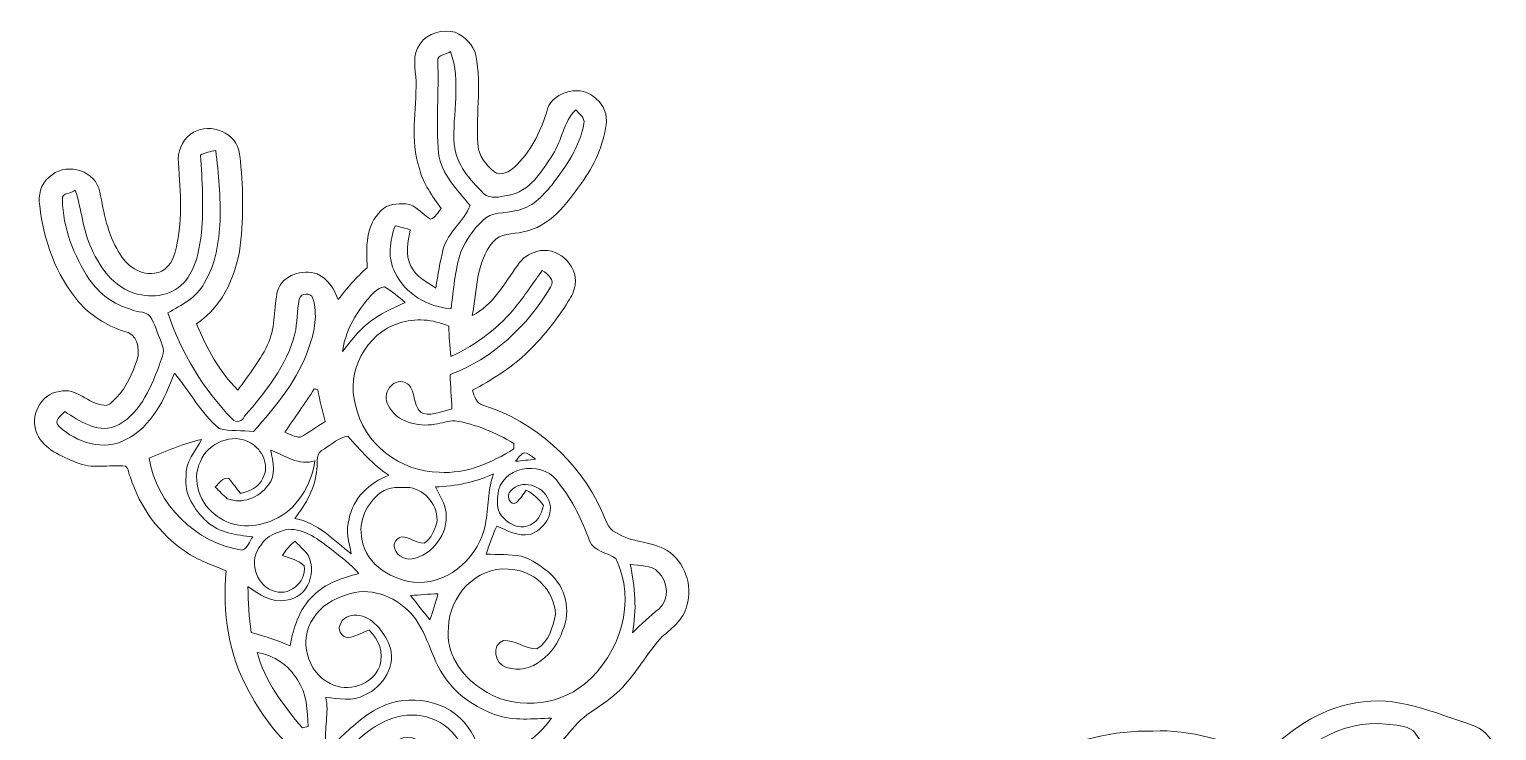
# Model space of a CAD drawing. Header units: centimetres. Extents: x -14.2 to 14.2, y -15.9 to 15.9.
# Drawn here: x -14.25 to 14.18, y 2.33 to 15.92 of the extents above; entities that cross this region are included whole.
import ezdxf

# ---------------------------------------------------------------- set-up
doc = ezdxf.new("R2010")
doc.units = ezdxf.units.CM
doc.header["$MEASUREMENT"] = 0
doc.layers.add('Layer 1', color=7, linetype='Continuous')

msp = doc.modelspace()

# ---------------------------------------------------------------- linework, layer by layer
at = {"layer": 'Layer 1', "color": 250, "lineweight": 9}
for points, knots in [([(-6.67455, 15.63744), (-6.52709, 15.85722), (-6.24204, 15.91825), (-5.99298, 15.86322), (-5.99298, 15.86322), (-5.80918, 15.77644), (-5.64091, 15.61945), (-5.59505, 15.41519), (-5.59505, 15.41519), (-5.47016, 14.813), (-5.61339, 14.1967), (-5.54566, 13.59063), (-5.54566, 13.59063), (-5.48745, 13.40365), (-5.35481, 13.24102), (-5.19641, 13.12884), (-5.19641, 13.12884), (-5.03519, 13.09109), (-4.89619, 13.18952), (-4.79282, 13.29853), (-4.79282, 13.29853), (-4.50532, 13.59733), (-4.31799, 13.97868), (-4.20687, 14.3752), (-4.20687, 14.3752), (-4.07704, 14.73892), (-3.52953, 14.85428), (-3.26319, 14.57135), (-3.26319, 14.57135), (-3.11431, 14.45423), (-3.04235, 14.25984), (-3.06916, 14.07181), (-3.06916, 14.07181), (-3.12984, 13.66118), (-3.30376, 13.27207), (-3.55035, 12.93904), (-3.55035, 12.93904), (-3.82939, 12.53758), (-4.16735, 12.08709), (-4.681, 11.99254), (-4.681, 11.99254), (-4.8782, 11.94915), (-5.12691, 11.9742), (-5.26696, 11.79746), (-5.26696, 11.79746), (-5.59293, 11.39917), (-5.57423, 10.85589), (-5.66596, 10.37541), (-5.66596, 10.37541), (-5.25779, 10.57508), (-5.04083, 10.99947), (-4.78435, 11.35119), (-4.78435, 11.35119), (-4.70181, 11.48489), (-4.5614, 11.57238), (-4.41254, 11.61472), (-4.41254, 11.61472), (-4.03577, 11.73184), (-3.60609, 11.36319), (-3.67206, 10.97019), (-3.67206, 10.97019), (-3.68017, 10.85272), (-3.74402, 10.74794), (-3.80399, 10.65022), (-3.80399, 10.65022), (-4.03612, 10.27169), (-4.32011, 9.92562), (-4.63796, 9.61622), (-4.63796, 9.61622), (-4.94594, 9.34212), (-5.2973, 9.11987), (-5.66031, 8.9262), (-5.66031, 8.9262), (-5.62397, 8.81825), (-5.59117, 8.66832), (-5.45852, 8.64009), (-5.45852, 8.64009), (-4.45205, 8.31942), (-3.59656, 7.55636), (-3.15912, 6.59539), (-3.15912, 6.59539), (-3.08327, 6.44441), (-3.05399, 6.24756), (-2.88148, 6.17065), (-2.88148, 6.17065), (-2.58268, 5.96992), (-2.19427, 6.0052), (-1.887, 5.82352), (-1.887, 5.82352), (-1.55292, 5.59774), (-1.38041, 5.14407), (-1.50917, 4.75672), (-1.50917, 4.75672), (-1.56527, 4.46814), (-1.8295, 4.30022), (-2.0267, 4.11078), (-2.0267, 4.11078), (-2.28282, 3.81163), (-2.47896, 3.46414), (-2.75025, 3.17698), (-2.75025, 3.17698), (-3.03035, 2.8496), (-3.46568, 2.7032), (-3.72921, 2.35748), (-3.72921, 2.35748), (-3.98497, 2.04527), (-4.26649, 1.73941), (-4.64325, 1.5736), (-4.64325, 1.5736), (-4.64431, 1.53021), (-4.64502, 1.48682), (-4.64572, 1.44308), (-4.64572, 1.44308), (-4.08586, 0.9774), (-3.31187, 0.7855), (-2.60102, 0.94848), (-2.60102, 0.94848), (-2.13853, 1.0522), (-1.66157, 1.12592), (-1.18744, 1.05714), (-1.18744, 1.05714), (-0.21977, 0.92696), (0.72885, 0.56042), (1.71946, 0.68319), (1.71946, 0.68319), (2.46946, 0.79608), (3.22088, 0.91567), (3.95677, 1.10229), (3.95677, 1.10229), (4.46688, 1.22083), (4.88105, 1.54961), (5.3319, 1.79515), (5.3319, 1.79515), (6.00042, 2.15886), (6.76347, 2.33701), (7.52406, 2.32361), (7.52406, 2.32361), (8.26102, 2.35994), (8.9782, 2.12888), (9.63897, 1.82161), (9.63897, 1.82161), (10.14414, 2.30809), (10.73963, 2.76811), (11.45542, 2.8683), (11.45542, 2.8683), (12.22377, 3.0274), (12.96566, 2.67956), (13.67862, 2.44884), (13.67862, 2.44884), (13.8917, 2.38111), (14.10231, 2.21495), (14.13547, 1.98176), (14.13547, 1.98176), (14.18274, 1.63428), (14.04234, 1.29597), (13.90193, 0.98658), (13.90193, 0.98658), (13.66063, 0.52479), (13.34595, 0.0951), (12.94202, -0.23722), (12.94202, -0.23722), (12.63511, -0.47463), (12.2855, -0.64573), (11.92673, -0.78825), (11.92673, -0.78825), (12.07737, -1.32589), (12.22271, -1.87622), (12.19449, -2.43995), (12.19449, -2.43995), (12.20789, -3.24888), (12.01422, -4.07544), (11.57078, -4.75805), (11.57078, -4.75805), (11.11852, -5.51018), (11.07089, -6.41965), (11.0081, -7.27196), (11.0081, -7.27196), (10.96964, -8.18001), (10.96188, -9.09688), (10.77068, -9.99011), (10.77068, -9.99011), (10.50327, -11.26999), (10.31983, -12.56503), (10.07781, -13.84985), (10.07781, -13.84985), (9.9801, -14.34762), (9.8658, -14.84221), (9.77479, -15.3414), (9.77479, -15.3414), (9.73915, -15.50367), (9.72186, -15.70652), (9.56912, -15.80953), (9.56912, -15.80953), (9.37084, -15.93477), (9.11967, -15.86598), (8.90448, -15.83916), (8.90448, -15.83916), (8.46774, -15.75026), (8.01935, -15.70088), (7.59674, -15.55553), (7.59674, -15.55553), (7.30781, -15.48674), (7.27535, -15.10821), (7.42035, -14.89407), (7.42035, -14.89407), (7.98267, -13.84244), (8.38025, -12.69521), (8.51607, -11.50705), (8.51607, -11.50705), (8.59686, -10.65721), (8.57569, -9.74034), (8.16506, -8.96916), (8.16506, -8.96916), (7.82322, -10.89922), (7.8144, -12.89312), (7.22526, -14.77554), (7.22526, -14.77554), (6.95397, -15.10186), (6.49466, -15.06799), (6.11154, -15.09445), (6.11154, -15.09445), (5.77217, -15.07505), (5.32591, -15.17136), (5.09272, -14.85456), (5.09272, -14.85456), (4.99641, -14.62208), (5.11811, -14.3769), (5.20067, -14.15888), (5.20067, -14.15888), (5.68891, -13.00742), (5.70373, -11.73989), (5.90446, -10.52351), (5.90446, -10.52351), (5.96055, -10.1104), (6.07767, -9.70436), (6.07485, -9.28455), (6.07485, -9.28455), (6.1066, -8.60052), (5.85719, -7.94858), (5.79898, -7.27337), (5.79898, -7.27337), (5.76829, -7.02431), (5.7757, -6.77348), (5.75312, -6.52407), (5.75312, -6.52407), (5.44232, -6.47927), (5.13258, -6.40977), (4.84401, -6.28312), (4.84401, -6.28312), (4.49864, -6.13636), (4.21817, -5.87919), (3.92397, -5.65412), (3.92397, -5.65412), (3.52603, -5.31651), (2.96653, -5.34226), (2.4804, -5.40647), (2.4804, -5.40647), (1.84434, -5.51371), (1.20228, -5.58427), (0.56975, -5.71268), (0.56975, -5.71268), (0.06915, -5.80405), (-0.38064, -6.05452), (-0.86959, -6.1854), (-0.86959, -6.1854), (-1.26329, -6.30887), (-1.67039, -6.40624), (-2.03552, -6.60415), (-2.03552, -6.60415), (-2.21931, -6.70998), (-2.39711, -6.89519), (-2.3456, -7.12979), (-2.3456, -7.12979), (-2.2313, -7.59969), (-2.14735, -8.09956), (-2.29374, -8.573), (-2.29374, -8.573), (-2.43063, -9.24857), (-2.86737, -9.84547), (-2.84867, -10.55314), (-2.84867, -10.55314), (-2.84338, -11.92792), (-2.86349, -13.3034), (-2.82751, -14.67782), (-2.82751, -14.67782), (-2.81551, -15.02072), (-3.05117, -15.37456), (-3.40006, -15.43241), (-3.40006, -15.43241), (-3.84739, -15.47369), (-4.30035, -15.47827), (-4.74873, -15.44935), (-4.74873, -15.44935), (-4.9858, -15.42924), (-5.17136, -15.17735), (-5.11949, -14.94381), (-5.11949, -14.94381), (-5.068, -14.46227), (-4.65841, -14.09186), (-4.68558, -13.5895), (-4.68558, -13.5895), (-4.67535, -12.65252), (-4.67641, -11.71519), (-4.69123, -10.77892), (-4.69123, -10.77892), (-4.70993, -10.77998), (-4.74767, -10.78174), (-4.76637, -10.7828), (-4.76637, -10.7828), (-5.05494, -11.76035), (-5.41725, -12.71391), (-5.71358, -13.68898), (-5.71358, -13.68898), (-5.82859, -14.02906), (-5.94677, -14.36879), (-6.07694, -14.70393), (-6.07694, -14.70393), (-6.14714, -14.87643), (-6.31824, -15.01261), (-6.5165, -14.96498), (-6.5165, -14.96498), (-6.81919, -14.92335), (-7.05519, -14.69793), (-7.33354, -14.58927), (-7.33354, -14.58927), (-7.59777, -14.4658), (-7.93537, -14.36279), (-8.05779, -14.07034), (-8.05779, -14.07034), (-8.18479, -13.72356), (-7.9576, -13.36408), (-7.70466, -13.14324), (-7.70466, -13.14324), (-7.56249, -13.00213), (-7.30849, -12.94392), (-7.29508, -12.70685), (-7.29508, -12.70685), (-7.08765, -11.98119), (-6.86187, -11.25976), (-6.58282, -10.55808), (-6.58282, -10.55808), (-6.37222, -10.00387), (-6.17078, -9.43907), (-6.11328, -8.84429), (-6.11328, -8.84429), (-6.04801, -8.14648), (-5.79719, -7.46351), (-5.89491, -6.75549), (-5.89491, -6.75549), (-6.00039, -6.44469), (-6.24239, -6.20868), (-6.40926, -5.93211), (-6.40926, -5.93211), (-7.05661, -4.98947), (-7.51063, -3.92022), (-7.76534, -2.80685), (-7.76534, -2.80685), (-8.04791, -1.49522), (-8.14175, -0.13597), (-8.00875, 1.20001), (-8.00875, 1.20001), (-7.99641, 1.30055), (-8.05814, 1.38981), (-8.14457, 1.43461), (-8.14457, 1.43461), (-8.38058, 1.57184), (-8.65434, 1.63499), (-8.87729, 1.79832), (-8.87729, 1.79832), (-9.38, 2.09078), (-9.70632, 2.59243), (-9.98995, 3.08384), (-9.98995, 3.08384), (-10.38576, 3.79222), (-10.50642, 4.62794), (-10.43338, 5.42946), (-10.43338, 5.42946), (-10.70186, 5.54059), (-10.98232, 5.6309), (-11.22185, 5.80023), (-11.22185, 5.80023), (-11.72597, 6.14243), (-12.10768, 6.6596), (-12.28795, 7.24098), (-12.28795, 7.24098), (-12.32887, 7.30554), (-12.31617, 7.40537), (-12.3832, 7.45511), (-12.3832, 7.45511), (-12.7007, 7.48581), (-13.03584, 7.39585), (-13.33887, 7.52708), (-13.33887, 7.52708), (-13.62251, 7.65302), (-13.95694, 7.77438), (-14.09558, 8.07812), (-14.09558, 8.07812), (-14.24586, 8.41185), (-14.03808, 8.85882), (-13.66272, 8.90256), (-13.66272, 8.90256), (-13.33041, 8.99252), (-13.10921, 8.65068), (-12.79348, 8.63798), (-12.79348, 8.63798), (-12.68906, 8.61045), (-12.62485, 8.72899), (-12.55641, 8.78509), (-12.55641, 8.78509), (-12.36168, 8.9897), (-12.24597, 9.25252), (-12.15848, 9.51674), (-12.15848, 9.51674), (-12.09498, 9.72806), (-12.15495, 10.03568), (-12.41847, 10.06883), (-12.41847, 10.06883), (-12.75256, 10.18667), (-13.06547, 10.368), (-13.29477, 10.64246), (-13.29477, 10.64246), (-13.72799, 11.16422), (-13.97352, 11.8285), (-14.04549, 12.49878), (-14.04549, 12.49878), (-14.07829, 12.6988), (-14.0282, 12.92458), (-13.86169, 13.05405), (-13.86169, 13.05405), (-13.58158, 13.33698), (-13.02772, 13.22091), (-12.90072, 12.83921), (-12.90072, 12.83921), (-12.80512, 12.44445), (-12.76173, 12.02676), (-12.5483, 11.67151), (-12.5483, 11.67151), (-12.42482, 11.39529), (-12.14401, 11.14235), (-11.82193, 11.19456), (-11.82193, 11.19456), (-11.61061, 11.20726), (-11.46703, 11.40905), (-11.42329, 11.60061), (-11.42329, 11.60061), (-11.2723, 12.16364), (-11.31428, 12.75454), (-11.35767, 13.32957), (-11.35767, 13.32957), (-11.37531, 13.537), (-11.29911, 13.75361), (-11.12942, 13.88308), (-11.12942, 13.88308), (-10.81192, 14.12403), (-10.2951, 13.96528), (-10.1861, 13.57651), (-10.1861, 13.57651), (-10.09896, 13.00501), (-10.09684, 12.42081), (-10.14517, 11.84508), (-10.14517, 11.84508), (-10.2055, 11.21502), (-10.4662, 10.5779), (-11.00877, 10.21243), (-11.00877, 10.21243), (-10.81228, 9.74746), (-10.5671, 9.28884), (-10.20691, 8.92902), (-10.20691, 8.92902), (-9.99241, 9.22817), (-9.75641, 9.51956), (-9.60613, 9.85824), (-9.60613, 9.85824), (-9.47701, 10.17362), (-9.50876, 10.5264), (-9.43643, 10.85378), (-9.43643, 10.85378), (-9.33414, 11.16387), (-8.95561, 11.27923), (-8.66668, 11.17939), (-8.66668, 11.17939), (-8.46101, 11.08449), (-8.33541, 10.88694), (-8.26205, 10.68127), (-8.26205, 10.68127), (-8.09271, 10.90387), (-7.90962, 11.11695), (-7.69796, 11.3011), (-7.69796, 11.3011), (-7.72194, 11.67963), (-7.735, 12.12766), (-7.42914, 12.4067), (-7.42914, 12.4067), (-7.31131, 12.53758), (-7.11728, 12.54464), (-6.95395, 12.53653), (-6.95395, 12.53653), (-6.75322, 12.52206), (-6.6368, 12.33333), (-6.47382, 12.23808), (-6.47382, 12.23808), (-6.37716, 12.27265), (-6.32953, 12.3746), (-6.26497, 12.44763), (-6.26497, 12.44763), (-6.43677, 12.68716), (-6.61987, 12.93093), (-6.68866, 13.22374), (-6.68866, 13.22374), (-6.87528, 13.77019), (-6.74863, 14.34945), (-6.75004, 14.91107), (-6.75004, 14.91107), (-6.76345, 15.14955), (-6.84247, 15.43107), (-6.67455, 15.63744), (-6.67455, 15.63744), (-6.67455, 15.63744), (-6.67455, 15.63744), (-6.67455, 15.63744)], [0, 0, 0, 0, 0.00763359, 0.00763359, 0.00763359, 0.00763359, 0.01526718, 0.01526718, 0.01526718, 0.01526718, 0.02290076, 0.02290076, 0.02290076, 0.02290076, 0.03053435, 0.03053435, 0.03053435, 0.03053435, 0.03816794, 0.03816794, 0.03816794, 0.03816794, 0.04580153, 0.04580153, 0.04580153, 0.04580153, 0.05343511, 0.05343511, 0.05343511, 0.05343511, 0.0610687, 0.0610687, 0.0610687, 0.0610687, 0.06870229, 0.06870229, 0.06870229, 0.06870229, 0.07633588, 0.07633588, 0.07633588, 0.07633588, 0.08396947, 0.08396947, 0.08396947, 0.08396947, 0.09160305, 0.09160305, 0.09160305, 0.09160305, 0.09923664, 0.09923664, 0.09923664, 0.09923664, 0.10687023, 0.10687023, 0.10687023, 0.10687023, 0.11450382, 0.11450382, 0.11450382, 0.11450382, 0.1221374, 0.1221374, 0.1221374, 0.1221374, 0.12977099, 0.12977099, 0.12977099, 0.12977099, 0.13740458, 0.13740458, 0.13740458, 0.13740458, 0.14503817, 0.14503817, 0.14503817, 0.14503817, 0.15267176, 0.15267176, 0.15267176, 0.15267176, 0.16030534, 0.16030534, 0.16030534, 0.16030534, 0.16793893, 0.16793893, 0.16793893, 0.16793893, 0.17557252, 0.17557252, 0.17557252, 0.17557252, 0.18320611, 0.18320611, 0.18320611, 0.18320611, 0.19083969, 0.19083969, 0.19083969, 0.19083969, 0.19847328, 0.19847328, 0.19847328, 0.19847328, 0.20610687, 0.20610687, 0.20610687, 0.20610687, 0.21374046, 0.21374046, 0.21374046, 0.21374046, 0.22137405, 0.22137405, 0.22137405, 0.22137405, 0.22900763, 0.22900763, 0.22900763, 0.22900763, 0.23664122, 0.23664122, 0.23664122, 0.23664122, 0.24427481, 0.24427481, 0.24427481, 0.24427481, 0.2519084, 0.2519084, 0.2519084, 0.2519084, 0.25954198, 0.25954198, 0.25954198, 0.25954198, 0.26717557, 0.26717557, 0.26717557, 0.26717557, 0.27480916, 0.27480916, 0.27480916, 0.27480916, 0.28244275, 0.28244275, 0.28244275, 0.28244275, 0.29007634, 0.29007634, 0.29007634, 0.29007634, 0.29770992, 0.29770992, 0.29770992, 0.29770992, 0.30534351, 0.30534351, 0.30534351, 0.30534351, 0.3129771, 0.3129771, 0.3129771, 0.3129771, 0.32061069, 0.32061069, 0.32061069, 0.32061069, 0.32824427, 0.32824427, 0.32824427, 0.32824427, 0.33587786, 0.33587786, 0.33587786, 0.33587786, 0.34351145, 0.34351145, 0.34351145, 0.34351145, 0.35114504, 0.35114504, 0.35114504, 0.35114504, 0.35877863, 0.35877863, 0.35877863, 0.35877863, 0.36641221, 0.36641221, 0.36641221, 0.36641221, 0.3740458, 0.3740458, 0.3740458, 0.3740458, 0.38167939, 0.38167939, 0.38167939, 0.38167939, 0.38931298, 0.38931298, 0.38931298, 0.38931298, 0.39694656, 0.39694656, 0.39694656, 0.39694656, 0.40458015, 0.40458015, 0.40458015, 0.40458015, 0.41221374, 0.41221374, 0.41221374, 0.41221374, 0.41984733, 0.41984733, 0.41984733, 0.41984733, 0.42748092, 0.42748092, 0.42748092, 0.42748092, 0.4351145, 0.4351145, 0.4351145, 0.4351145, 0.44274809, 0.44274809, 0.44274809, 0.44274809, 0.45038168, 0.45038168, 0.45038168, 0.45038168, 0.45801527, 0.45801527, 0.45801527, 0.45801527, 0.46564885, 0.46564885, 0.46564885, 0.46564885, 0.47328244, 0.47328244, 0.47328244, 0.47328244, 0.48091603, 0.48091603, 0.48091603, 0.48091603, 0.48854962, 0.48854962, 0.48854962, 0.48854962, 0.49618321, 0.49618321, 0.49618321, 0.49618321, 0.50381679, 0.50381679, 0.50381679, 0.50381679, 0.51145038, 0.51145038, 0.51145038, 0.51145038, 0.51908397, 0.51908397, 0.51908397, 0.51908397, 0.52671756, 0.52671756, 0.52671756, 0.52671756, 0.53435115, 0.53435115, 0.53435115, 0.53435115, 0.54198473, 0.54198473, 0.54198473, 0.54198473, 0.54961832, 0.54961832, 0.54961832, 0.54961832, 0.55725191, 0.55725191, 0.55725191, 0.55725191, 0.5648855, 0.5648855, 0.5648855, 0.5648855, 0.57251908, 0.57251908, 0.57251908, 0.57251908, 0.58015267, 0.58015267, 0.58015267, 0.58015267, 0.58778626, 0.58778626, 0.58778626, 0.58778626, 0.59541985, 0.59541985, 0.59541985, 0.59541985, 0.60305344, 0.60305344, 0.60305344, 0.60305344, 0.61068702, 0.61068702, 0.61068702, 0.61068702, 0.61832061, 0.61832061, 0.61832061, 0.61832061, 0.6259542, 0.6259542, 0.6259542, 0.6259542, 0.63358779, 0.63358779, 0.63358779, 0.63358779, 0.64122137, 0.64122137, 0.64122137, 0.64122137, 0.64885496, 0.64885496, 0.64885496, 0.64885496, 0.65648855, 0.65648855, 0.65648855, 0.65648855, 0.66412214, 0.66412214, 0.66412214, 0.66412214, 0.67175573, 0.67175573, 0.67175573, 0.67175573, 0.67938931, 0.67938931, 0.67938931, 0.67938931, 0.6870229, 0.6870229, 0.6870229, 0.6870229, 0.69465649, 0.69465649, 0.69465649, 0.69465649, 0.70229008, 0.70229008, 0.70229008, 0.70229008, 0.70992366, 0.70992366, 0.70992366, 0.70992366, 0.71755725, 0.71755725, 0.71755725, 0.71755725, 0.72519084, 0.72519084, 0.72519084, 0.72519084, 0.73282443, 0.73282443, 0.73282443, 0.73282443, 0.74045802, 0.74045802, 0.74045802, 0.74045802, 0.7480916, 0.7480916, 0.7480916, 0.7480916, 0.75572519, 0.75572519, 0.75572519, 0.75572519, 0.76335878, 0.76335878, 0.76335878, 0.76335878, 0.77099237, 0.77099237, 0.77099237, 0.77099237, 0.77862595, 0.77862595, 0.77862595, 0.77862595, 0.78625954, 0.78625954, 0.78625954, 0.78625954, 0.79389313, 0.79389313, 0.79389313, 0.79389313, 0.80152672, 0.80152672, 0.80152672, 0.80152672, 0.80916031, 0.80916031, 0.80916031, 0.80916031, 0.81679389, 0.81679389, 0.81679389, 0.81679389, 0.82442748, 0.82442748, 0.82442748, 0.82442748, 0.83206107, 0.83206107, 0.83206107, 0.83206107, 0.83969466, 0.83969466, 0.83969466, 0.83969466, 0.84732824, 0.84732824, 0.84732824, 0.84732824, 0.85496183, 0.85496183, 0.85496183, 0.85496183, 0.86259542, 0.86259542, 0.86259542, 0.86259542, 0.87022901, 0.87022901, 0.87022901, 0.87022901, 0.8778626, 0.8778626, 0.8778626, 0.8778626, 0.88549618, 0.88549618, 0.88549618, 0.88549618, 0.89312977, 0.89312977, 0.89312977, 0.89312977, 0.90076336, 0.90076336, 0.90076336, 0.90076336, 0.90839695, 0.90839695, 0.90839695, 0.90839695, 0.91603053, 0.91603053, 0.91603053, 0.91603053, 0.92366412, 0.92366412, 0.92366412, 0.92366412, 0.93129771, 0.93129771, 0.93129771, 0.93129771, 0.9389313, 0.9389313, 0.9389313, 0.9389313, 0.94656489, 0.94656489, 0.94656489, 0.94656489, 0.95419847, 0.95419847, 0.95419847, 0.95419847, 0.96183206, 0.96183206, 0.96183206, 0.96183206, 0.96946565, 0.96946565, 0.96946565, 0.96946565, 0.97709924, 0.97709924, 0.97709924, 0.97709924, 0.98473282, 0.98473282, 0.98473282, 0.98473282, 1, 1, 1, 1]), ([(-6.33306, 15.30583), (-6.30801, 14.70928), (-6.36939, 14.11097), (-6.32001, 13.51548), (-6.32001, 13.51548), (-6.26144, 13.10168), (-5.95841, 12.8131), (-5.70723, 12.50795), (-5.70723, 12.50795), (-5.81977, 12.19962), (-6.1348, 11.99148), (-6.22511, 11.66658), (-6.22511, 11.66658), (-6.28967, 11.41575), (-6.33341, 11.15999), (-6.36975, 10.90352), (-6.36975, 10.90352), (-6.54931, 11.02064), (-6.75533, 11.13176), (-6.85411, 11.33144), (-6.85411, 11.33144), (-6.97123, 11.55404), (-6.90526, 11.80486), (-6.8654, 12.03734), (-6.8654, 12.03734), (-6.96241, 12.06663), (-7.06401, 12.09238), (-7.16138, 12.1139), (-7.16138, 12.1139), (-7.26369, 11.82215), (-7.30743, 11.48913), (-7.16103, 11.20303), (-7.16103, 11.20303), (-6.96171, 10.79028), (-6.52391, 10.54227), (-6.07588, 10.50206), (-6.07588, 10.50206), (-6.02332, 10.87212), (-6.00744, 11.25206), (-5.88397, 11.60801), (-5.88397, 11.60801), (-5.78907, 11.83485), (-5.64585, 12.04087), (-5.46734, 12.2095), (-5.46734, 12.2095), (-5.30259, 12.39436), (-5.03272, 12.34426), (-4.81682, 12.40564), (-4.81682, 12.40564), (-4.51766, 12.45398), (-4.30141, 12.68469), (-4.11937, 12.90835), (-4.11937, 12.90835), (-3.8495, 13.26325), (-3.57998, 13.64495), (-3.50061, 14.09333), (-3.50061, 14.09333), (-3.47979, 14.20904), (-3.59621, 14.28207), (-3.66077, 14.35862), (-3.66077, 14.35862), (-3.90383, 14.1272), (-3.92429, 13.76525), (-4.10315, 13.4922), (-4.10315, 13.4922), (-4.3187, 13.1687), (-4.55153, 12.76618), (-4.97345, 12.69986), (-4.97345, 12.69986), (-5.12585, 12.67623), (-5.31988, 12.61378), (-5.44512, 12.74114), (-5.44512, 12.74114), (-5.71146, 12.99831), (-5.97569, 13.29994), (-6.01415, 13.68517), (-6.01415, 13.68517), (-6.05295, 14.28066), (-5.87409, 14.91178), (-6.08682, 15.48786), (-6.08682, 15.48786), (-6.14291, 15.43354), (-6.34999, 15.43459), (-6.33306, 15.30583), (-6.33306, 15.30583), (-6.33306, 15.30583), (-6.33306, 15.30583), (-6.33306, 15.30583)], [0, 0, 0, 0, 0.04347826, 0.04347826, 0.04347826, 0.04347826, 0.08695652, 0.08695652, 0.08695652, 0.08695652, 0.13043478, 0.13043478, 0.13043478, 0.13043478, 0.17391304, 0.17391304, 0.17391304, 0.17391304, 0.2173913, 0.2173913, 0.2173913, 0.2173913, 0.26086957, 0.26086957, 0.26086957, 0.26086957, 0.30434783, 0.30434783, 0.30434783, 0.30434783, 0.34782609, 0.34782609, 0.34782609, 0.34782609, 0.39130435, 0.39130435, 0.39130435, 0.39130435, 0.43478261, 0.43478261, 0.43478261, 0.43478261, 0.47826087, 0.47826087, 0.47826087, 0.47826087, 0.52173913, 0.52173913, 0.52173913, 0.52173913, 0.56521739, 0.56521739, 0.56521739, 0.56521739, 0.60869565, 0.60869565, 0.60869565, 0.60869565, 0.65217391, 0.65217391, 0.65217391, 0.65217391, 0.69565217, 0.69565217, 0.69565217, 0.69565217, 0.73913043, 0.73913043, 0.73913043, 0.73913043, 0.7826087, 0.7826087, 0.7826087, 0.7826087, 0.82608696, 0.82608696, 0.82608696, 0.82608696, 0.86956522, 0.86956522, 0.86956522, 0.86956522, 0.91304348, 0.91304348, 0.91304348, 0.91304348, 1, 1, 1, 1]), ([(-10.93187, 13.48303), (-10.89377, 12.98208), (-10.86837, 12.47761), (-10.91035, 11.97596), (-10.91035, 11.97596), (-10.9481, 11.7015), (-10.98902, 11.4161), (-11.13719, 11.17586), (-11.13719, 11.17586), (-11.30017, 10.83896), (-11.71856, 10.69679), (-12.06993, 10.77299), (-12.06993, 10.77299), (-12.54406, 10.83931), (-12.86227, 11.263), (-13.04183, 11.67328), (-13.04183, 11.67328), (-13.21258, 12.03135), (-13.23127, 12.43281), (-13.35545, 12.80499), (-13.35545, 12.80499), (-13.40519, 12.74043), (-13.62709, 12.7556), (-13.60663, 12.62401), (-13.60663, 12.62401), (-13.59534, 12.06804), (-13.38297, 11.52899), (-13.08029, 11.06826), (-13.08029, 11.06826), (-12.89261, 10.79239), (-12.60686, 10.58708), (-12.28618, 10.495), (-12.28618, 10.495), (-12.15601, 10.42868), (-11.93658, 10.46784), (-11.87237, 10.30591), (-11.87237, 10.30591), (-11.79441, 10.14116), (-11.7355, 9.96795), (-11.66953, 9.7979), (-11.66953, 9.7979), (-11.61061, 9.65645), (-11.6974, 9.51357), (-11.73973, 9.38058), (-11.73973, 9.38058), (-11.91224, 8.92937), (-12.12214, 8.43407), (-12.59204, 8.2217), (-12.59204, 8.2217), (-12.942, 8.10069), (-13.27784, 8.33247), (-13.55654, 8.51204), (-13.55654, 8.51204), (-13.63485, 8.43901), (-13.78584, 8.3314), (-13.67048, 8.22099), (-13.67048, 8.22099), (-13.32794, 7.91937), (-12.80618, 7.7331), (-12.37402, 7.96982), (-12.37402, 7.96982), (-11.87872, 8.22346), (-11.61555, 8.75828), (-11.43669, 9.26027), (-11.43669, 9.26027), (-11.13966, 8.90856), (-10.92376, 8.48628), (-10.57027, 8.18501), (-10.57027, 8.18501), (-10.35437, 8.12469), (-10.1226, 8.15679), (-9.90141, 8.12433), (-9.90141, 8.12433), (-9.47313, 8.62316), (-9.02615, 9.13892), (-8.82155, 9.77569), (-8.82155, 9.77569), (-8.71925, 10.0692), (-8.65575, 10.40293), (-8.75276, 10.70526), (-8.75276, 10.70526), (-8.79614, 10.83331), (-8.98947, 10.81074), (-9.01805, 10.68409), (-9.01805, 10.68409), (-9.06779, 10.46501), (-9.05227, 10.23571), (-9.10094, 10.01628), (-9.10094, 10.01628), (-9.25829, 9.40068), (-9.66787, 8.89198), (-10.07779, 8.42314), (-10.07779, 8.42314), (-10.10919, 8.31942), (-10.24854, 8.28626), (-10.31239, 8.3681), (-10.31239, 8.3681), (-10.87754, 8.94842), (-11.30687, 9.65609), (-11.56228, 10.4248), (-11.56228, 10.4248), (-11.30017, 10.57755), (-11.00031, 10.71619), (-10.85955, 11.0023), (-10.85955, 11.0023), (-10.6306, 11.36036), (-10.57733, 11.7964), (-10.54981, 12.21126), (-10.54981, 12.21126), (-10.53782, 12.66599), (-10.57521, 13.12108), (-10.63554, 13.57158), (-10.63554, 13.57158), (-10.73819, 13.55605), (-10.83732, 13.52501), (-10.93187, 13.48303), (-10.93187, 13.48303), (-10.93187, 13.48303), (-10.93187, 13.48303), (-10.93187, 13.48303)], [0, 0, 0, 0, 0.03225806, 0.03225806, 0.03225806, 0.03225806, 0.06451613, 0.06451613, 0.06451613, 0.06451613, 0.09677419, 0.09677419, 0.09677419, 0.09677419, 0.12903226, 0.12903226, 0.12903226, 0.12903226, 0.16129032, 0.16129032, 0.16129032, 0.16129032, 0.19354839, 0.19354839, 0.19354839, 0.19354839, 0.22580645, 0.22580645, 0.22580645, 0.22580645, 0.25806452, 0.25806452, 0.25806452, 0.25806452, 0.29032258, 0.29032258, 0.29032258, 0.29032258, 0.32258065, 0.32258065, 0.32258065, 0.32258065, 0.35483871, 0.35483871, 0.35483871, 0.35483871, 0.38709677, 0.38709677, 0.38709677, 0.38709677, 0.41935484, 0.41935484, 0.41935484, 0.41935484, 0.4516129, 0.4516129, 0.4516129, 0.4516129, 0.48387097, 0.48387097, 0.48387097, 0.48387097, 0.51612903, 0.51612903, 0.51612903, 0.51612903, 0.5483871, 0.5483871, 0.5483871, 0.5483871, 0.58064516, 0.58064516, 0.58064516, 0.58064516, 0.61290323, 0.61290323, 0.61290323, 0.61290323, 0.64516129, 0.64516129, 0.64516129, 0.64516129, 0.67741935, 0.67741935, 0.67741935, 0.67741935, 0.70967742, 0.70967742, 0.70967742, 0.70967742, 0.74193548, 0.74193548, 0.74193548, 0.74193548, 0.77419355, 0.77419355, 0.77419355, 0.77419355, 0.80645161, 0.80645161, 0.80645161, 0.80645161, 0.83870968, 0.83870968, 0.83870968, 0.83870968, 0.87096774, 0.87096774, 0.87096774, 0.87096774, 0.90322581, 0.90322581, 0.90322581, 0.90322581, 0.93548387, 0.93548387, 0.93548387, 0.93548387, 1, 1, 1, 1]), ([(-4.30811, 11.24677), (-4.47145, 11.02593), (-4.62103, 10.79521), (-4.79177, 10.57967), (-4.79177, 10.57967), (-5.1322, 10.14963), (-5.57776, 9.80708), (-6.07659, 9.57954), (-6.07659, 9.57954), (-6.10128, 9.77533), (-6.11046, 9.97289), (-6.12139, 10.16974), (-6.12139, 10.16974), (-6.42725, 10.29886), (-6.76592, 10.33412), (-7.08377, 10.22477), (-7.08377, 10.22477), (-7.72265, 10.02828), (-8.1167, 9.27756), (-7.92514, 8.63657), (-7.92514, 8.63657), (-7.77698, 7.89397), (-7.05202, 7.34152), (-6.30342, 7.33799), (-6.30342, 7.33799), (-5.78061, 7.29989), (-5.29131, 7.52285), (-4.85774, 7.7899), (-4.85774, 7.7899), (-4.85809, 7.81636), (-4.85915, 7.86928), (-4.85951, 7.89573), (-4.85951, 7.89573), (-5.21122, 8.10423), (-5.59364, 8.2665), (-5.99827, 8.33529), (-5.99827, 8.33529), (-6.13127, 8.33918), (-6.25897, 8.28626), (-6.3888, 8.26756), (-6.3888, 8.26756), (-6.72499, 8.21217), (-7.12822, 8.30848), (-7.29297, 8.63727), (-7.29297, 8.63727), (-7.43055, 8.84153), (-7.21183, 9.17879), (-6.96241, 9.07472), (-6.96241, 9.07472), (-6.72041, 8.96465), (-6.85552, 8.58436), (-6.61034, 8.47287), (-6.61034, 8.47287), (-6.42372, 8.43901), (-6.23534, 8.51521), (-6.05719, 8.56531), (-6.05719, 8.56531), (-6.06989, 8.78756), (-6.08576, 9.00945), (-6.09529, 9.23169), (-6.09529, 9.23169), (-5.26449, 9.53156), (-4.59457, 10.17715), (-4.14619, 10.92539), (-4.14619, 10.92539), (-4.05729, 11.06756), (-4.20122, 11.17763), (-4.30811, 11.24677), (-4.30811, 11.24677), (-4.30811, 11.24677), (-4.30811, 11.24677), (-4.30811, 11.24677)], [0, 0, 0, 0, 0.05263158, 0.05263158, 0.05263158, 0.05263158, 0.10526316, 0.10526316, 0.10526316, 0.10526316, 0.15789474, 0.15789474, 0.15789474, 0.15789474, 0.21052632, 0.21052632, 0.21052632, 0.21052632, 0.26315789, 0.26315789, 0.26315789, 0.26315789, 0.31578947, 0.31578947, 0.31578947, 0.31578947, 0.36842105, 0.36842105, 0.36842105, 0.36842105, 0.42105263, 0.42105263, 0.42105263, 0.42105263, 0.47368421, 0.47368421, 0.47368421, 0.47368421, 0.52631579, 0.52631579, 0.52631579, 0.52631579, 0.57894737, 0.57894737, 0.57894737, 0.57894737, 0.63157895, 0.63157895, 0.63157895, 0.63157895, 0.68421053, 0.68421053, 0.68421053, 0.68421053, 0.73684211, 0.73684211, 0.73684211, 0.73684211, 0.78947368, 0.78947368, 0.78947368, 0.78947368, 0.84210526, 0.84210526, 0.84210526, 0.84210526, 0.89473684, 0.89473684, 0.89473684, 0.89473684, 1, 1, 1, 1]), ([(-7.70501, 10.67315), (-7.93784, 10.38776), (-8.13186, 10.05015), (-8.17738, 9.67867), (-8.17738, 9.67867), (-7.98935, 9.9175), (-7.80026, 10.16551), (-7.5385, 10.32778), (-7.5385, 10.32778), (-7.3607, 10.45196), (-7.15715, 10.52993), (-6.96524, 10.62941), (-6.96524, 10.62941), (-7.09435, 10.73524), (-7.22171, 10.84496), (-7.36529, 10.93033), (-7.36529, 10.93033), (-7.51522, 10.91022), (-7.61047, 10.77652), (-7.70501, 10.67315), (-7.70501, 10.67315), (-7.70501, 10.67315), (-7.70501, 10.67315), (-7.70501, 10.67315)], [0, 0, 0, 0, 0.14285714, 0.14285714, 0.14285714, 0.14285714, 0.28571429, 0.28571429, 0.28571429, 0.28571429, 0.42857143, 0.42857143, 0.42857143, 0.42857143, 0.57142857, 0.57142857, 0.57142857, 0.57142857, 0.71428571, 0.71428571, 0.71428571, 0.71428571, 1, 1, 1, 1]), ([(-8.72876, 8.95407), (-8.89846, 8.66091), (-9.11542, 8.39915), (-9.29426, 8.11199), (-9.29426, 8.11199), (-9.1976, 8.07565), (-9.10272, 8.01991), (-8.99687, 8.01637), (-8.99687, 8.01637), (-8.83037, 8.1081), (-8.67409, 8.21606), (-8.51568, 8.32083), (-8.51568, 8.32083), (-8.56649, 8.52474), (-8.62117, 8.72794), (-8.65786, 8.93537), (-8.65786, 8.93537), (-8.6755, 8.93996), (-8.71113, 8.94948), (-8.72876, 8.95407), (-8.72876, 8.95407), (-8.72876, 8.95407), (-8.72876, 8.95407), (-8.72876, 8.95407)], [0, 0, 0, 0, 0.14285714, 0.14285714, 0.14285714, 0.14285714, 0.28571429, 0.28571429, 0.28571429, 0.28571429, 0.42857143, 0.42857143, 0.42857143, 0.42857143, 0.57142857, 0.57142857, 0.57142857, 0.57142857, 0.71428571, 0.71428571, 0.71428571, 0.71428571, 1, 1, 1, 1]), ([(-11.92741, 7.61351), (-11.77924, 6.71816), (-11.02147, 5.95722), (-10.11976, 5.8274), (-10.11976, 5.8274), (-10.01535, 5.87714), (-9.97408, 5.99497), (-9.91834, 6.08845), (-9.91834, 6.08845), (-10.23406, 6.12091), (-10.5678, 6.16042), (-10.81228, 6.38796), (-10.81228, 6.38796), (-11.04934, 6.60739), (-11.25678, 6.92101), (-11.20598, 7.26003), (-11.20598, 7.26003), (-11.2275, 7.53837), (-11.02888, 7.74651), (-10.90823, 7.9744), (-10.90823, 7.9744), (-11.25995, 7.89185), (-11.59368, 7.74827), (-11.92741, 7.61351), (-11.92741, 7.61351), (-11.92741, 7.61351), (-11.92741, 7.61351), (-11.92741, 7.61351)], [0, 0, 0, 0, 0.125, 0.125, 0.125, 0.125, 0.25, 0.25, 0.25, 0.25, 0.375, 0.375, 0.375, 0.375, 0.5, 0.5, 0.5, 0.5, 0.625, 0.625, 0.625, 0.625, 0.75, 0.75, 0.75, 0.75, 1, 1, 1, 1]), ([(-10.93293, 7.54825), (-11.11249, 7.18242), (-10.93963, 6.70405), (-10.60661, 6.4885), (-10.60661, 6.4885), (-10.30075, 6.24826), (-9.85731, 6.25708), (-9.51547, 6.41407), (-9.51547, 6.41407), (-9.0565, 6.60633), (-8.78769, 7.08752), (-8.71254, 7.56024), (-8.71254, 7.56024), (-9.01946, 7.45899), (-9.29426, 7.65937), (-9.56662, 7.76768), (-9.56662, 7.76768), (-9.52957, 7.5419), (-9.45444, 7.27414), (-9.62095, 7.0847), (-9.62095, 7.0847), (-9.79063, 6.84481), (-10.12824, 6.71216), (-10.41046, 6.82541), (-10.41046, 6.82541), (-10.49337, 6.89561), (-10.56816, 6.97357), (-10.64259, 7.05189), (-10.64259, 7.05189), (-10.56639, 7.11751), (-10.50007, 7.25721), (-10.38012, 7.21523), (-10.38012, 7.21523), (-10.30251, 7.12139), (-10.22808, 7.02331), (-10.15576, 6.92454), (-10.15576, 6.92454), (-9.98537, 6.97181), (-9.79346, 7.04342), (-9.72325, 7.22404), (-9.72325, 7.22404), (-9.58072, 7.4664), (-9.73631, 7.78073), (-9.96102, 7.90948), (-9.96102, 7.90948), (-10.30781, 8.11128), (-10.7837, 7.90632), (-10.93293, 7.54825), (-10.93293, 7.54825), (-10.93293, 7.54825), (-10.93293, 7.54825), (-10.93293, 7.54825)], [0, 0, 0, 0, 0.07142857, 0.07142857, 0.07142857, 0.07142857, 0.14285714, 0.14285714, 0.14285714, 0.14285714, 0.21428571, 0.21428571, 0.21428571, 0.21428571, 0.28571429, 0.28571429, 0.28571429, 0.28571429, 0.35714286, 0.35714286, 0.35714286, 0.35714286, 0.42857143, 0.42857143, 0.42857143, 0.42857143, 0.5, 0.5, 0.5, 0.5, 0.57142857, 0.57142857, 0.57142857, 0.57142857, 0.64285714, 0.64285714, 0.64285714, 0.64285714, 0.71428571, 0.71428571, 0.71428571, 0.71428571, 0.78571429, 0.78571429, 0.78571429, 0.78571429, 0.85714286, 0.85714286, 0.85714286, 0.85714286, 1, 1, 1, 1]), ([(-8.5291, 7.79166), (-8.70196, 7.72464), (-8.66138, 7.53978), (-8.6755, 7.39867), (-8.6755, 7.39867), (-8.7009, 7.03743), (-8.88611, 6.72134), (-9.10342, 6.44229), (-9.10342, 6.44229), (-8.65575, 6.36433), (-8.35271, 6.01966), (-8.01087, 5.75684), (-8.01087, 5.75684), (-8.05003, 5.9805), (-8.12199, 6.20769), (-8.05109, 6.43382), (-8.05109, 6.43382), (-7.98088, 6.8374), (-7.65209, 7.1355), (-7.28309, 7.28014), (-7.28309, 7.28014), (-7.59177, 7.48334), (-7.8306, 7.76309), (-8.07331, 8.03542), (-8.07331, 8.03542), (-8.24687, 8.00792), (-8.38728, 7.88586), (-8.5291, 7.79166), (-8.5291, 7.79166), (-8.5291, 7.79166), (-8.5291, 7.79166), (-8.5291, 7.79166)], [0, 0, 0, 0, 0.11111111, 0.11111111, 0.11111111, 0.11111111, 0.22222222, 0.22222222, 0.22222222, 0.22222222, 0.33333333, 0.33333333, 0.33333333, 0.33333333, 0.44444444, 0.44444444, 0.44444444, 0.44444444, 0.55555556, 0.55555556, 0.55555556, 0.55555556, 0.66666667, 0.66666667, 0.66666667, 0.66666667, 0.77777778, 0.77777778, 0.77777778, 0.77777778, 1, 1, 1, 1]), ([(-4.82423, 7.55072), (-4.69616, 7.56236), (-4.56741, 7.57471), (-4.4397, 7.5927), (-4.4397, 7.5927), (-4.50496, 7.63821), (-4.56529, 7.69994), (-4.64572, 7.71476), (-4.64572, 7.71476), (-4.72898, 7.69818), (-4.77201, 7.60963), (-4.82423, 7.55072), (-4.82423, 7.55072), (-4.82423, 7.55072), (-4.82423, 7.55072), (-4.82423, 7.55072)], [0, 0, 0, 0, 0.2, 0.2, 0.2, 0.2, 0.4, 0.4, 0.4, 0.4, 0.6, 0.6, 0.6, 0.6, 1, 1, 1, 1]), ([(-5.15548, 6.99192), (-5.18194, 6.81129), (-5.21087, 6.56753), (-5.04577, 6.43876), (-5.04577, 6.43876), (-4.93499, 6.32376), (-4.76426, 6.24332), (-4.60409, 6.29518), (-4.60409, 6.29518), (-4.42065, 6.33293), (-4.32364, 6.52449), (-4.28589, 6.6917), (-4.28589, 6.6917), (-4.36844, 6.82082), (-4.48874, 6.91642), (-4.6182, 6.99368), (-4.6182, 6.99368), (-4.67746, 6.91113), (-4.72827, 6.81906), (-4.80729, 6.75273), (-4.80729, 6.75273), (-4.92547, 6.66419), (-5.02318, 6.89843), (-4.92265, 6.97216), (-4.92265, 6.97216), (-4.71487, 7.22158), (-4.2954, 7.0787), (-4.1864, 6.80389), (-4.1864, 6.80389), (-4.06222, 6.52872), (-4.28165, 6.21828), (-4.54518, 6.13467), (-4.54518, 6.13467), (-4.77978, 6.08845), (-4.98615, 6.20522), (-5.19076, 6.29448), (-5.19076, 6.29448), (-5.27014, 6.11914), (-5.32976, 5.93464), (-5.39679, 5.75367), (-5.39679, 5.75367), (-5.17066, 5.74097), (-4.94064, 5.75014), (-4.71663, 5.70886), (-4.71663, 5.70886), (-4.50779, 5.65066), (-4.32787, 5.51625), (-4.16242, 5.38078), (-4.16242, 5.38078), (-3.85621, 5.11232), (-3.74155, 4.64877), (-3.91406, 4.27234), (-3.91406, 4.27234), (-4.04953, 3.83279), (-4.51907, 3.3957), (-5.00167, 3.55586), (-5.00167, 3.55586), (-5.23133, 3.61442), (-5.3033, 3.99754), (-5.05988, 4.07621), (-5.05988, 4.07621), (-4.83199, 4.08997), (-4.64325, 3.91005), (-4.41289, 3.91922), (-4.41289, 3.91922), (-4.17758, 4.04799), (-4.10456, 4.3422), (-4.05375, 4.58315), (-4.05375, 4.58315), (-4.06187, 5.05869), (-4.4972, 5.46157), (-4.96568, 5.46016), (-4.96568, 5.46016), (-5.58517, 5.51731), (-6.12174, 4.92746), (-6.12316, 4.33162), (-6.12316, 4.33162), (-6.19124, 3.84479), (-5.87727, 3.39746), (-5.48816, 3.14064), (-5.48816, 3.14064), (-4.89478, 2.7293), (-4.03683, 2.77728), (-3.48332, 3.24048), (-3.48332, 3.24048), (-2.79752, 3.80386), (-2.47649, 4.8495), (-2.88466, 5.66547), (-2.88466, 5.66547), (-3.04623, 5.79), (-3.31363, 5.79494), (-3.3916, 6.01155), (-3.3916, 6.01155), (-3.53906, 6.40278), (-3.7158, 6.78836), (-3.98109, 7.11539), (-3.98109, 7.11539), (-4.23368, 7.56024), (-5.01225, 7.49427), (-5.15548, 6.99192), (-5.15548, 6.99192), (-5.15548, 6.99192), (-5.15548, 6.99192), (-5.15548, 6.99192)], [0, 0, 0, 0, 0.03703704, 0.03703704, 0.03703704, 0.03703704, 0.07407407, 0.07407407, 0.07407407, 0.07407407, 0.11111111, 0.11111111, 0.11111111, 0.11111111, 0.14814815, 0.14814815, 0.14814815, 0.14814815, 0.18518519, 0.18518519, 0.18518519, 0.18518519, 0.22222222, 0.22222222, 0.22222222, 0.22222222, 0.25925926, 0.25925926, 0.25925926, 0.25925926, 0.2962963, 0.2962963, 0.2962963, 0.2962963, 0.33333333, 0.33333333, 0.33333333, 0.33333333, 0.37037037, 0.37037037, 0.37037037, 0.37037037, 0.40740741, 0.40740741, 0.40740741, 0.40740741, 0.44444444, 0.44444444, 0.44444444, 0.44444444, 0.48148148, 0.48148148, 0.48148148, 0.48148148, 0.51851852, 0.51851852, 0.51851852, 0.51851852, 0.55555556, 0.55555556, 0.55555556, 0.55555556, 0.59259259, 0.59259259, 0.59259259, 0.59259259, 0.62962963, 0.62962963, 0.62962963, 0.62962963, 0.66666667, 0.66666667, 0.66666667, 0.66666667, 0.7037037, 0.7037037, 0.7037037, 0.7037037, 0.74074074, 0.74074074, 0.74074074, 0.74074074, 0.77777778, 0.77777778, 0.77777778, 0.77777778, 0.81481481, 0.81481481, 0.81481481, 0.81481481, 0.85185185, 0.85185185, 0.85185185, 0.85185185, 0.88888889, 0.88888889, 0.88888889, 0.88888889, 0.92592593, 0.92592593, 0.92592593, 0.92592593, 1, 1, 1, 1]), ([(-6.37857, 7.05401), (-6.3133, 6.91607), (-6.22546, 6.78731), (-6.18666, 6.63808), (-6.18666, 6.63808), (-6.08717, 6.23098), (-6.37363, 5.78965), (-6.76662, 5.67182), (-6.76662, 5.67182), (-6.92255, 5.61855), (-7.13281, 5.70005), (-7.16985, 5.87114), (-7.16985, 5.87114), (-7.2016, 5.96428), (-7.12646, 6.06411), (-7.03544, 6.08457), (-7.03544, 6.08457), (-6.88057, 6.08669), (-6.75286, 5.95687), (-6.59729, 5.96675), (-6.59729, 5.96675), (-6.45512, 6.04048), (-6.4022, 6.21439), (-6.35105, 6.35586), (-6.35105, 6.35586), (-6.30836, 6.67583), (-6.56201, 6.99121), (-6.87528, 7.03954), (-6.87528, 7.03954), (-7.06225, 7.04871), (-7.27568, 7.06283), (-7.43619, 6.94747), (-7.43619, 6.94747), (-7.70995, 6.74144), (-7.88034, 6.38761), (-7.80097, 6.04224), (-7.80097, 6.04224), (-7.72794, 5.53459), (-7.18819, 5.22274), (-6.70947, 5.20157), (-6.70947, 5.20157), (-6.07553, 5.19522), (-5.52414, 5.72439), (-5.40949, 6.33187), (-5.40949, 6.33187), (-5.35092, 6.65501), (-5.36821, 6.99156), (-5.25426, 7.30413), (-5.25426, 7.30413), (-5.60845, 7.14573), (-5.99086, 7.06671), (-6.37857, 7.05401), (-6.37857, 7.05401), (-6.37857, 7.05401), (-6.37857, 7.05401), (-6.37857, 7.05401)], [0, 0, 0, 0, 0.06666667, 0.06666667, 0.06666667, 0.06666667, 0.13333333, 0.13333333, 0.13333333, 0.13333333, 0.2, 0.2, 0.2, 0.2, 0.26666667, 0.26666667, 0.26666667, 0.26666667, 0.33333333, 0.33333333, 0.33333333, 0.33333333, 0.4, 0.4, 0.4, 0.4, 0.46666667, 0.46666667, 0.46666667, 0.46666667, 0.53333333, 0.53333333, 0.53333333, 0.53333333, 0.6, 0.6, 0.6, 0.6, 0.66666667, 0.66666667, 0.66666667, 0.66666667, 0.73333333, 0.73333333, 0.73333333, 0.73333333, 0.8, 0.8, 0.8, 0.8, 0.86666667, 0.86666667, 0.86666667, 0.86666667, 1, 1, 1, 1]), ([(-9.7624, 5.92088), (-10.00089, 5.65277), (-9.87283, 5.17229), (-9.53946, 5.04775), (-9.53946, 5.04775), (-9.24347, 4.90735), (-8.86459, 5.19875), (-8.92315, 5.52295), (-8.92315, 5.52295), (-9.02615, 5.64678), (-9.20008, 5.66018), (-9.33977, 5.72439), (-9.33977, 5.72439), (-9.28087, 5.8341), (-9.19479, 5.92441), (-9.09883, 6.00238), (-9.09883, 6.00238), (-9.04416, 5.94699), (-8.93444, 5.83586), (-8.87975, 5.78013), (-8.87975, 5.78013), (-8.64022, 5.45486), (-8.84731, 4.89536), (-9.26711, 4.85832), (-9.26711, 4.85832), (-9.55885, 4.79799), (-9.78781, 4.97225), (-10.01076, 5.12149), (-10.01076, 5.12149), (-10.00405, 4.8241), (-9.99313, 4.52565), (-9.94549, 4.23108), (-9.94549, 4.23108), (-9.68974, 4.1644), (-9.4375, 4.08326), (-9.19514, 3.97743), (-9.19514, 3.97743), (-9.12529, 4.32703), (-9.02017, 4.69251), (-8.74853, 4.94262), (-8.74853, 4.94262), (-8.51393, 5.19063), (-8.17985, 5.28518), (-7.86376, 5.3769), (-7.86376, 5.3769), (-8.01334, 5.56035), (-8.21301, 5.69299), (-8.39399, 5.84257), (-8.39399, 5.84257), (-8.63458, 6.03307), (-8.90833, 6.23803), (-9.23077, 6.23309), (-9.23077, 6.23309), (-9.42974, 6.18159), (-9.65587, 6.11526), (-9.7624, 5.92088), (-9.7624, 5.92088), (-9.7624, 5.92088), (-9.7624, 5.92088), (-9.7624, 5.92088)], [0, 0, 0, 0, 0.0625, 0.0625, 0.0625, 0.0625, 0.125, 0.125, 0.125, 0.125, 0.1875, 0.1875, 0.1875, 0.1875, 0.25, 0.25, 0.25, 0.25, 0.3125, 0.3125, 0.3125, 0.3125, 0.375, 0.375, 0.375, 0.375, 0.4375, 0.4375, 0.4375, 0.4375, 0.5, 0.5, 0.5, 0.5, 0.5625, 0.5625, 0.5625, 0.5625, 0.625, 0.625, 0.625, 0.625, 0.6875, 0.6875, 0.6875, 0.6875, 0.75, 0.75, 0.75, 0.75, 0.8125, 0.8125, 0.8125, 0.8125, 0.875, 0.875, 0.875, 0.875, 1, 1, 1, 1]), ([(-2.6049, 5.55541), (-2.50754, 5.11726), (-2.47473, 4.66711), (-2.5615, 4.22366), (-2.5615, 4.22366), (-2.39711, 4.39018), (-2.22814, 4.55175), (-2.04293, 4.69463), (-2.04293, 4.69463), (-1.84008, 4.87348), (-1.86971, 5.22591), (-2.06057, 5.4023), (-2.06057, 5.4023), (-2.19709, 5.55576), (-2.42569, 5.51448), (-2.6049, 5.55541), (-2.6049, 5.55541), (-2.6049, 5.55541), (-2.6049, 5.55541), (-2.6049, 5.55541)], [0, 0, 0, 0, 0.16666667, 0.16666667, 0.16666667, 0.16666667, 0.33333333, 0.33333333, 0.33333333, 0.33333333, 0.5, 0.5, 0.5, 0.5, 0.66666667, 0.66666667, 0.66666667, 0.66666667, 1, 1, 1, 1]), ([(-8.10224, 4.96239), (-8.35553, 4.8883), (-8.60424, 4.74331), (-8.739, 4.50871), (-8.739, 4.50871), (-9.03816, 4.11113), (-8.86565, 3.45214), (-8.41551, 3.24506), (-8.41551, 3.24506), (-8.07931, 3.06127), (-7.59565, 3.2172), (-7.45701, 3.58056), (-7.45701, 3.58056), (-7.37269, 3.84055), (-7.475, 4.10089), (-7.66232, 4.28046), (-7.66232, 4.28046), (-7.77945, 4.23389), (-7.8941, 4.17993), (-8.01404, 4.14147), (-8.01404, 4.14147), (-8.14775, 4.09103), (-8.28745, 4.25613), (-8.22606, 4.38136), (-8.22606, 4.38136), (-8.18514, 4.51506), (-8.03521, 4.58491), (-7.90327, 4.56974), (-7.90327, 4.56974), (-7.59494, 4.5387), (-7.38857, 4.25859), (-7.27286, 3.99542), (-7.27286, 3.99542), (-7.11905, 3.60948), (-7.38786, 3.17416), (-7.74876, 3.02317), (-7.74876, 3.02317), (-7.983, 2.89335), (-8.25393, 2.94908), (-8.50441, 2.98224), (-8.50441, 2.98224), (-8.43138, 2.67745), (-8.54321, 2.36771), (-8.49488, 2.06396), (-8.49488, 2.06396), (-8.40034, 2.07137), (-8.30685, 2.10489), (-8.24088, 2.17615), (-8.24088, 2.17615), (-7.99958, 2.39558), (-7.76357, 2.63158), (-7.46689, 2.77658), (-7.46689, 2.77658), (-6.90103, 3.06903), (-6.11292, 2.92756), (-5.74216, 2.3917), (-5.74216, 2.3917), (-5.41407, 1.96342), (-5.42607, 1.29667), (-5.80107, 0.90121), (-5.80107, 0.90121), (-6.05225, 0.66344), (-6.42055, 0.51949), (-6.76521, 0.62674), (-6.76521, 0.62674), (-7.29156, 0.71565), (-7.57096, 1.35947), (-7.36352, 1.82901), (-7.36352, 1.82901), (-7.29614, 2.04668), (-7.06789, 2.25164), (-6.82906, 2.18991), (-6.82906, 2.18991), (-6.68125, 2.15886), (-6.65021, 1.97647), (-6.61846, 1.8583), (-6.61846, 1.8583), (-6.80296, 1.75176), (-7.05978, 1.79621), (-7.21289, 1.6431), (-7.21289, 1.6431), (-7.29861, 1.27798), (-7.03085, 0.8811), (-6.6562, 0.84335), (-6.6562, 0.84335), (-6.17713, 0.77491), (-5.70794, 1.2367), (-5.81165, 1.72142), (-5.81165, 1.72142), (-5.80848, 2.24775), (-6.33376, 2.64181), (-6.83259, 2.63476), (-6.83259, 2.63476), (-7.35153, 2.6337), (-7.78051, 2.27704), (-8.12163, 1.92109), (-8.12163, 1.92109), (-7.93996, 1.80714), (-7.75863, 1.69284), (-7.57766, 1.57748), (-7.57766, 1.57748), (-7.56496, 1.34606), (-7.64539, 1.10053), (-7.57378, 0.87475), (-7.57378, 0.87475), (-7.41326, 0.61757), (-7.215, 0.38403), (-7.05907, 0.12297), (-7.05907, 0.12297), (-6.86364, 0.22986), (-6.68231, 0.36815), (-6.46852, 0.43588), (-6.46852, 0.43588), (-6.06565, 0.55759), (-5.62327, 0.40872), (-5.31741, 0.13461), (-5.31741, 0.13461), (-5.04507, -0.13879), (-4.93324, -0.52579), (-4.67782, -0.81154), (-4.67782, -0.81154), (-4.62737, -0.52508), (-4.58998, -0.22416), (-4.43335, 0.02807), (-4.43335, 0.02807), (-4.31023, 0.2415), (-4.09786, 0.37874), (-3.92182, 0.54525), (-3.92182, 0.54525), (-4.13772, 0.64579), (-4.36174, 0.72976), (-4.5667, 0.85147), (-4.5667, 0.85147), (-4.90149, 1.05996), (-5.17312, 1.36476), (-5.34457, 1.7193), (-5.34457, 1.7193), (-4.88914, 1.92356), (-4.41641, 2.14475), (-4.12925, 2.57443), (-4.12925, 2.57443), (-4.49121, 2.56244), (-4.86127, 2.51728), (-5.21158, 2.63899), (-5.21158, 2.63899), (-5.59681, 2.77516), (-5.95523, 3.01541), (-6.18877, 3.35478), (-6.18877, 3.35478), (-6.47382, 3.7453), (-6.53097, 4.25859), (-6.8654, 4.61913), (-6.8654, 4.61913), (-7.17091, 4.94193), (-7.67114, 5.13207), (-8.10224, 4.96239), (-8.10224, 4.96239), (-8.10224, 4.96239), (-8.10224, 4.96239), (-8.10224, 4.96239)], [0, 0, 0, 0, 0.02439024, 0.02439024, 0.02439024, 0.02439024, 0.04878049, 0.04878049, 0.04878049, 0.04878049, 0.07317073, 0.07317073, 0.07317073, 0.07317073, 0.09756098, 0.09756098, 0.09756098, 0.09756098, 0.12195122, 0.12195122, 0.12195122, 0.12195122, 0.14634146, 0.14634146, 0.14634146, 0.14634146, 0.17073171, 0.17073171, 0.17073171, 0.17073171, 0.19512195, 0.19512195, 0.19512195, 0.19512195, 0.2195122, 0.2195122, 0.2195122, 0.2195122, 0.24390244, 0.24390244, 0.24390244, 0.24390244, 0.26829268, 0.26829268, 0.26829268, 0.26829268, 0.29268293, 0.29268293, 0.29268293, 0.29268293, 0.31707317, 0.31707317, 0.31707317, 0.31707317, 0.34146341, 0.34146341, 0.34146341, 0.34146341, 0.36585366, 0.36585366, 0.36585366, 0.36585366, 0.3902439, 0.3902439, 0.3902439, 0.3902439, 0.41463415, 0.41463415, 0.41463415, 0.41463415, 0.43902439, 0.43902439, 0.43902439, 0.43902439, 0.46341463, 0.46341463, 0.46341463, 0.46341463, 0.48780488, 0.48780488, 0.48780488, 0.48780488, 0.51219512, 0.51219512, 0.51219512, 0.51219512, 0.53658537, 0.53658537, 0.53658537, 0.53658537, 0.56097561, 0.56097561, 0.56097561, 0.56097561, 0.58536585, 0.58536585, 0.58536585, 0.58536585, 0.6097561, 0.6097561, 0.6097561, 0.6097561, 0.63414634, 0.63414634, 0.63414634, 0.63414634, 0.65853659, 0.65853659, 0.65853659, 0.65853659, 0.68292683, 0.68292683, 0.68292683, 0.68292683, 0.70731707, 0.70731707, 0.70731707, 0.70731707, 0.73170732, 0.73170732, 0.73170732, 0.73170732, 0.75609756, 0.75609756, 0.75609756, 0.75609756, 0.7804878, 0.7804878, 0.7804878, 0.7804878, 0.80487805, 0.80487805, 0.80487805, 0.80487805, 0.82926829, 0.82926829, 0.82926829, 0.82926829, 0.85365854, 0.85365854, 0.85365854, 0.85365854, 0.87804878, 0.87804878, 0.87804878, 0.87804878, 0.90243902, 0.90243902, 0.90243902, 0.90243902, 0.92682927, 0.92682927, 0.92682927, 0.92682927, 0.95121951, 0.95121951, 0.95121951, 0.95121951, 1, 1, 1, 1]), ([(-6.85834, 4.95039), (-6.73875, 4.79022), (-6.61246, 4.63465), (-6.48405, 4.48084), (-6.48405, 4.48084), (-6.42831, 4.64736), (-6.36587, 4.81246), (-6.33271, 4.98496), (-6.33271, 4.98496), (-6.50804, 4.97438), (-6.68372, 4.96274), (-6.85834, 4.95039), (-6.85834, 4.95039), (-6.85834, 4.95039), (-6.85834, 4.95039), (-6.85834, 4.95039)], [0, 0, 0, 0, 0.2, 0.2, 0.2, 0.2, 0.4, 0.4, 0.4, 0.4, 0.6, 0.6, 0.6, 0.6, 1, 1, 1, 1]), ([(-9.82978, 3.8469), (-9.68656, 3.28599), (-9.32109, 2.81891), (-8.95631, 2.38358), (-8.95631, 2.38358), (-8.92844, 2.39028), (-8.87306, 2.40439), (-8.84519, 2.41145), (-8.84519, 2.41145), (-8.85754, 2.71837), (-8.86706, 3.05386), (-9.0512, 3.31421), (-9.0512, 3.31421), (-9.21524, 3.59678), (-9.50912, 3.79222), (-9.82978, 3.8469), (-9.82978, 3.8469), (-9.82978, 3.8469), (-9.82978, 3.8469), (-9.82978, 3.8469)], [0, 0, 0, 0, 0.16666667, 0.16666667, 0.16666667, 0.16666667, 0.33333333, 0.33333333, 0.33333333, 0.33333333, 0.5, 0.5, 0.5, 0.5, 0.66666667, 0.66666667, 0.66666667, 0.66666667, 1, 1, 1, 1]), ([(9.86862, 1.37005), (9.97058, 1.2688), (10.07641, 1.17249), (10.184, 1.07654), (10.184, 1.07654), (10.31876, 1.36582), (10.50327, 1.6558), (10.80278, 1.79585), (10.80278, 1.79585), (11.1806, 1.9987), (11.6692, 1.86676), (11.95672, 1.56972), (11.95672, 1.56972), (12.30067, 1.16932), (12.15392, 0.47716), (11.68825, 0.23904), (11.68825, 0.23904), (11.53726, 0.16319), (11.31325, 0.19141), (11.23599, 0.35651), (11.23599, 0.35651), (11.25045, 0.45494), (11.28185, 0.54772), (11.31537, 0.6405), (11.31537, 0.6405), (11.47659, 0.60839), (11.63851, 0.57488), (11.80079, 0.54489), (11.80079, 0.54489), (11.8784, 0.66908), (11.94331, 0.80384), (11.96448, 0.95025), (11.96448, 0.95025), (12.00575, 1.28433), (11.72812, 1.6117), (11.39862, 1.6424), (11.39862, 1.6424), (11.21271, 1.64663), (10.99681, 1.66956), (10.83912, 1.5482), (10.83912, 1.5482), (10.6338, 1.39051), (10.47187, 1.15768), (10.43095, 0.89874), (10.43095, 0.89874), (10.36638, 0.39249), (10.7488, -0.09081), (11.22647, -0.22275), (11.22647, -0.22275), (11.77115, -0.38997), (12.42203, -0.15184), (12.70884, 0.34663), (12.70884, 0.34663), (13.11418, 0.93578), (13.02316, 1.78703), (12.57125, 2.32502), (12.57125, 2.32502), (12.42097, 2.43437), (12.21636, 2.44003), (12.03891, 2.45837), (12.03891, 2.45837), (11.17672, 2.54974), (10.37768, 2.02763), (9.86862, 1.37005), (9.86862, 1.37005), (9.86862, 1.37005), (9.86862, 1.37005), (9.86862, 1.37005)], [0, 0, 0, 0, 0.05555556, 0.05555556, 0.05555556, 0.05555556, 0.11111111, 0.11111111, 0.11111111, 0.11111111, 0.16666667, 0.16666667, 0.16666667, 0.16666667, 0.22222222, 0.22222222, 0.22222222, 0.22222222, 0.27777778, 0.27777778, 0.27777778, 0.27777778, 0.33333333, 0.33333333, 0.33333333, 0.33333333, 0.38888889, 0.38888889, 0.38888889, 0.38888889, 0.44444444, 0.44444444, 0.44444444, 0.44444444, 0.5, 0.5, 0.5, 0.5, 0.55555556, 0.55555556, 0.55555556, 0.55555556, 0.61111111, 0.61111111, 0.61111111, 0.61111111, 0.66666667, 0.66666667, 0.66666667, 0.66666667, 0.72222222, 0.72222222, 0.72222222, 0.72222222, 0.77777778, 0.77777778, 0.77777778, 0.77777778, 0.83333333, 0.83333333, 0.83333333, 0.83333333, 0.88888889, 0.88888889, 0.88888889, 0.88888889, 1, 1, 1, 1])]:
    msp.add_open_spline(points, degree=3, knots=knots, dxfattribs=at)

doc.saveas('drawing.dxf')
